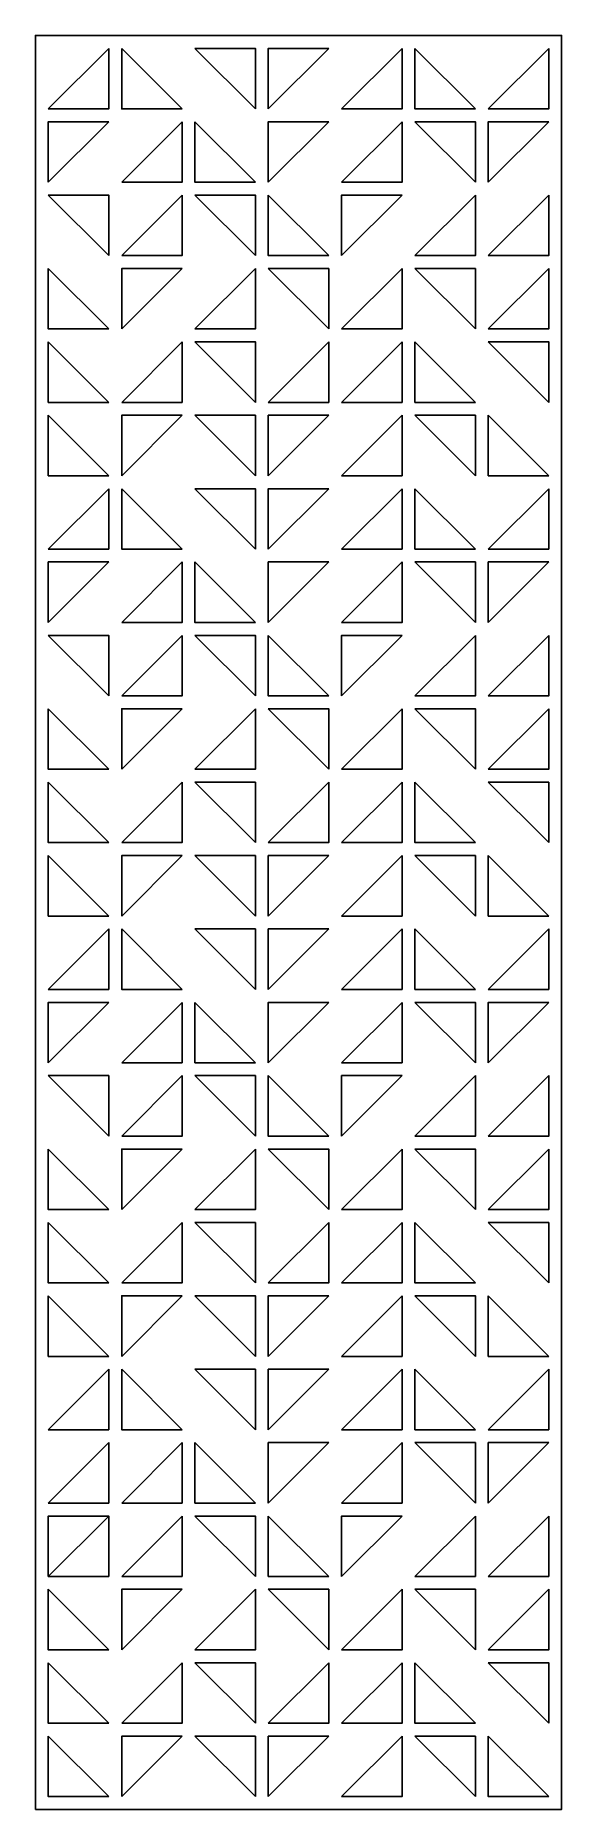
# Model space of a CAD drawing. Extents: x 88 to 592, y -200 to 1498.
import ezdxf

# ---------------------------------------------------------------- set-up
doc = ezdxf.new("R2010")
doc.units = 0
doc.layers.add('DEFAULT', color=1, linetype='CONTINUOUS')

msp = doc.modelspace()

# ---------------------------------------------------------------- linework, layer by layer
at = {"layer": 'DEFAULT'}
for p, q in [((158.4, 1485.8), (100.5, 1427.8)), ((228.7, 1427.8), (170.8, 1485.8)), ((299, 1427.8), (241, 1485.8)), ((369.2, 1485.8), (311.3, 1427.8)), ((439.5, 1485.8), (381.5, 1427.8)), ((509.7, 1427.8), (451.8, 1485.8)), ((580, 1485.8), (522.1, 1427.8)), ((158.4, 1415.5), (100.5, 1357.6)), ((228.7, 1415.5), (170.8, 1357.6)), ((299, 1357.6), (241, 1415.5)), ((369.2, 1415.5), (311.3, 1357.6)), ((439.5, 1415.5), (381.5, 1357.6)), ((509.7, 1357.6), (451.8, 1415.5)), ((580, 1415.5), (522.1, 1357.6)), ((158.4, 1287.3), (100.5, 1345.3)), ((228.7, 1345.3), (170.8, 1287.3)), ((299, 1287.3), (241, 1345.3)), ((369.2, 1287.3), (311.3, 1345.3)), ((439.5, 1345.3), (381.5, 1287.3)), ((509.7, 1345.3), (451.8, 1287.3)), ((580, 1345.3), (522.1, 1287.3)), ((158.4, 1217.1), (100.5, 1275)), ((228.7, 1275), (170.8, 1217.1)), ((299, 1275), (241, 1217.1)), ((369.2, 1217.1), (311.3, 1275)), ((439.5, 1275), (381.5, 1217.1)), ((509.7, 1217.1), (451.8, 1275)), ((580, 1275), (522.1, 1217.1)), ((158.4, 1146.8), (100.5, 1204.8)), ((228.7, 1204.8), (170.8, 1146.8)), ((299, 1146.8), (241, 1204.8)), ((369.2, 1204.8), (311.3, 1146.8)), ((439.5, 1204.8), (381.5, 1146.8)), ((509.7, 1146.8), (451.8, 1204.8)), ((580, 1146.8), (522.1, 1204.8)), ((158.4, 1076.6), (100.5, 1134.5)), ((228.7, 1134.5), (170.8, 1076.6)), ((299, 1076.6), (241, 1134.5)), ((369.2, 1134.5), (311.3, 1076.6)), ((439.5, 1134.5), (381.5, 1076.6)), ((509.7, 1076.6), (451.8, 1134.5)), ((580, 1076.6), (522.1, 1134.5)), ((158.4, 1064.2), (100.5, 1006.3)), ((228.7, 1006.3), (170.8, 1064.2)), ((299, 1006.3), (241, 1064.2)), ((369.2, 1064.2), (311.3, 1006.3)), ((439.5, 1064.2), (381.5, 1006.3)), ((509.7, 1006.3), (451.8, 1064.2)), ((580, 1064.2), (522.1, 1006.3)), ((158.4, 994), (100.5, 936)), ((228.7, 994), (170.8, 936)), ((299, 936), (241, 994)), ((369.2, 994), (311.3, 936)), ((439.5, 994), (381.5, 936)), ((509.7, 936), (451.8, 994)), ((580, 994), (522.1, 936)), ((158.4, 865.8), (100.5, 923.7)), ((228.7, 923.7), (170.8, 865.8)), ((299, 865.8), (241, 923.7)), ((369.2, 865.8), (311.3, 923.7)), ((439.5, 923.7), (381.5, 865.8)), ((509.7, 923.7), (451.8, 865.8)), ((580, 923.7), (522.1, 865.8)), ((158.4, 795.5), (100.5, 853.5)), ((228.7, 853.5), (170.8, 795.5)), ((299, 853.5), (241, 795.5)), ((369.2, 795.5), (311.3, 853.5)), ((439.5, 853.5), (381.5, 795.5)), ((509.7, 795.5), (451.8, 853.5)), ((580, 853.5), (522.1, 795.5)), ((158.4, 725.3), (100.5, 783.2)), ((228.7, 783.2), (170.8, 725.3)), ((299, 725.3), (241, 783.2)), ((369.2, 783.2), (311.3, 725.3)), ((439.5, 783.2), (381.5, 725.3)), ((509.7, 725.3), (451.8, 783.2)), ((580, 725.3), (522.1, 783.2)), ((158.4, 655), (100.5, 712.9)), ((228.7, 712.9), (170.8, 655)), ((299, 655), (241, 712.9)), ((369.2, 712.9), (311.3, 655)), ((439.5, 712.9), (381.5, 655)), ((509.7, 655), (451.8, 712.9)), ((580, 655), (522.1, 712.9)), ((158.4, 642.7), (100.5, 584.7)), ((228.7, 584.7), (170.8, 642.7)), ((299, 584.7), (241, 642.7)), ((369.2, 642.7), (311.3, 584.7)), ((439.5, 642.7), (381.5, 584.7)), ((509.7, 584.7), (451.8, 642.7)), ((580, 642.7), (522.1, 584.7)), ((158.4, 572.4), (100.5, 514.5)), ((228.7, 572.4), (170.8, 514.5)), ((299, 514.5), (241, 572.4)), ((369.2, 572.4), (311.3, 514.5)), ((439.5, 572.4), (381.5, 514.5)), ((509.7, 514.5), (451.8, 572.4)), ((580, 572.4), (522.1, 514.5)), ((158.4, 444.2), (100.5, 502.2)), ((228.7, 502.2), (170.8, 444.2)), ((299, 444.2), (241, 502.2)), ((369.2, 444.2), (311.3, 502.2)), ((439.5, 502.2), (381.5, 444.2)), ((509.7, 502.2), (451.8, 444.2)), ((580, 502.2), (522.1, 444.2)), ((158.4, 374), (100.5, 431.9)), ((228.7, 431.9), (170.8, 374)), ((299, 431.9), (241, 374)), ((369.2, 374), (311.3, 431.9)), ((439.5, 431.9), (381.5, 374)), ((509.7, 374), (451.8, 431.9)), ((580, 431.9), (522.1, 374)), ((158.4, 303.7), (100.5, 361.6)), ((228.7, 361.6), (170.8, 303.7)), ((299, 303.7), (241, 361.6)), ((369.2, 361.6), (311.3, 303.7)), ((439.5, 361.6), (381.5, 303.7)), ((509.7, 303.7), (451.8, 361.6)), ((580, 303.7), (522.1, 361.6)), ((158.4, 233.4), (100.5, 291.4)), ((228.7, 291.4), (170.8, 233.4)), ((299, 233.4), (241, 291.4)), ((369.2, 291.4), (311.3, 233.4)), ((439.5, 291.4), (381.5, 233.4)), ((509.7, 233.4), (451.8, 291.4)), ((580, 233.4), (522.1, 291.4)), ((158.4, 221.1), (100.5, 163.2)), ((228.7, 163.2), (170.8, 221.1)), ((299, 163.2), (241, 221.1)), ((369.2, 221.1), (311.3, 163.2)), ((439.5, 221.1), (381.5, 163.2)), ((509.7, 163.2), (451.8, 221.1)), ((580, 221.1), (522.1, 163.2)), ((158.4, 150.9), (100.5, 92.9)), ((228.7, 150.9), (170.8, 92.9)), ((299, 92.9), (241, 150.9)), ((369.2, 150.9), (311.3, 92.9)), ((439.5, 150.9), (381.5, 92.9)), ((509.7, 92.9), (451.8, 150.9)), ((580, 150.9), (522.1, 92.9)), ((158.4, 80.6), (100.5, 22.7)), ((228.7, 80.6), (170.8, 22.7)), ((299, 22.7), (241, 80.6)), ((369.2, 22.7), (311.3, 80.6)), ((439.5, 80.6), (381.5, 22.7)), ((509.7, 80.6), (451.8, 22.7)), ((580, 80.6), (522.1, 22.7)), ((158.4, -47.6), (100.5, 10.4)), ((228.7, 10.4), (170.8, -47.6)), ((299, 10.4), (241, -47.6)), ((369.2, -47.6), (311.3, 10.4)), ((439.5, 10.4), (381.5, -47.6)), ((509.7, -47.6), (451.8, 10.4)), ((580, 10.4), (522.1, -47.6)), ((158.4, -117.9), (100.5, -59.9)), ((228.7, -59.9), (170.8, -117.9)), ((299, -117.9), (241, -59.9)), ((369.2, -59.9), (311.3, -117.9)), ((439.5, -59.9), (381.5, -117.9)), ((509.7, -117.9), (451.8, -59.9)), ((580, -117.9), (522.1, -59.9)), ((158.4, -188.1), (100.5, -130.2)), ((228.7, -130.2), (170.8, -188.1)), ((299, -188.1), (241, -130.2)), ((369.2, -130.2), (311.3, -188.1)), ((439.5, -130.2), (381.5, -188.1)), ((509.7, -188.1), (451.8, -130.2)), ((580, -188.1), (522.1, -130.2))]:
    msp.add_line(p, q, dxfattribs=at)
for points in [[(88.2, -200.4), (592.3, -200.4), (592.3, 1498.1), (88.2, 1498.1)], [(158.4, 22.7), (100.5, 22.7), (100.5, 80.6), (158.4, 80.6)]]:
    msp.add_lwpolyline(points, close=True, dxfattribs=at)
for points in [[(158.4, 1485.8), (158.4, 1427.8), (100.5, 1427.8)], [(228.7, 1427.8), (170.8, 1427.8), (170.8, 1485.8)], [(241, 1485.8), (299, 1485.8), (299, 1427.8)], [(369.2, 1485.8), (311.3, 1485.8), (311.3, 1427.8)], [(381.5, 1427.8), (439.5, 1427.8), (439.5, 1485.8)], [(451.8, 1485.8), (451.8, 1427.8), (509.7, 1427.8)], [(522.1, 1427.8), (580, 1427.8), (580, 1485.8)], [(100.5, 1357.6), (100.5, 1415.5), (158.4, 1415.5)], [(228.7, 1415.5), (228.7, 1357.6), (170.8, 1357.6)], [(299, 1357.6), (241, 1357.6), (241, 1415.5)], [(369.2, 1415.5), (311.3, 1415.5), (311.3, 1357.6)], [(381.5, 1357.6), (439.5, 1357.6), (439.5, 1415.5)], [(509.7, 1357.6), (509.7, 1415.5), (451.8, 1415.5)], [(580, 1415.5), (522.1, 1415.5), (522.1, 1357.6)], [(100.5, 1345.3), (158.4, 1345.3), (158.4, 1287.3)], [(228.7, 1345.3), (228.7, 1287.3), (170.8, 1287.3)], [(241, 1345.3), (299, 1345.3), (299, 1287.3)], [(311.3, 1345.3), (311.3, 1287.3), (369.2, 1287.3)], [(439.5, 1345.3), (381.5, 1345.3), (381.5, 1287.3)], [(451.8, 1287.3), (509.7, 1287.3), (509.7, 1345.3)], [(522.1, 1287.3), (580, 1287.3), (580, 1345.3)], [(158.4, 1217.1), (100.5, 1217.1), (100.5, 1275)], [(170.8, 1217.1), (170.8, 1275), (228.7, 1275)], [(299, 1275), (299, 1217.1), (241, 1217.1)], [(369.2, 1217.1), (369.2, 1275), (311.3, 1275)], [(381.5, 1217.1), (439.5, 1217.1), (439.5, 1275)], [(509.7, 1217.1), (509.7, 1275), (451.8, 1275)], [(522.1, 1217.1), (580, 1217.1), (580, 1275)], [(100.5, 1204.8), (100.5, 1146.8), (158.4, 1146.8)], [(170.8, 1146.8), (228.7, 1146.8), (228.7, 1204.8)], [(299, 1146.8), (299, 1204.8), (241, 1204.8)], [(369.2, 1204.8), (369.2, 1146.8), (311.3, 1146.8)], [(439.5, 1204.8), (439.5, 1146.8), (381.5, 1146.8)], [(509.7, 1146.8), (451.8, 1146.8), (451.8, 1204.8)], [(522.1, 1204.8), (580, 1204.8), (580, 1146.8)], [(100.5, 1134.5), (100.5, 1076.6), (158.4, 1076.6)], [(228.7, 1134.5), (170.8, 1134.5), (170.8, 1076.6)], [(299, 1076.6), (299, 1134.5), (241, 1134.5)], [(311.3, 1076.6), (311.3, 1134.5), (369.2, 1134.5)], [(439.5, 1134.5), (439.5, 1076.6), (381.5, 1076.6)], [(451.8, 1134.5), (509.7, 1134.5), (509.7, 1076.6)], [(580, 1076.6), (522.1, 1076.6), (522.1, 1134.5)], [(100.5, 1006.3), (158.4, 1006.3), (158.4, 1064.2)], [(170.8, 1064.2), (170.8, 1006.3), (228.7, 1006.3)], [(299, 1006.3), (299, 1064.2), (241, 1064.2)], [(311.3, 1006.3), (311.3, 1064.2), (369.2, 1064.2)], [(439.5, 1064.2), (439.5, 1006.3), (381.5, 1006.3)], [(509.7, 1006.3), (451.8, 1006.3), (451.8, 1064.2)], [(580, 1064.2), (580, 1006.3), (522.1, 1006.3)], [(158.4, 994), (100.5, 994), (100.5, 936)], [(170.8, 936), (228.7, 936), (228.7, 994)], [(241, 994), (241, 936), (299, 936)], [(311.3, 936), (311.3, 994), (369.2, 994)], [(439.5, 994), (439.5, 936), (381.5, 936)], [(451.8, 994), (509.7, 994), (509.7, 936)], [(522.1, 936), (522.1, 994), (580, 994)], [(158.4, 865.8), (158.4, 923.7), (100.5, 923.7)], [(170.8, 865.8), (228.7, 865.8), (228.7, 923.7)], [(299, 865.8), (299, 923.7), (241, 923.7)], [(369.2, 865.8), (311.3, 865.8), (311.3, 923.7)], [(381.5, 865.8), (381.5, 923.7), (439.5, 923.7)], [(509.7, 923.7), (509.7, 865.8), (451.8, 865.8)], [(580, 923.7), (580, 865.8), (522.1, 865.8)], [(158.4, 795.5), (100.5, 795.5), (100.5, 853.5)], [(170.8, 795.5), (170.8, 853.5), (228.7, 853.5)], [(299, 853.5), (299, 795.5), (241, 795.5)], [(369.2, 795.5), (369.2, 853.5), (311.3, 853.5)], [(381.5, 795.5), (439.5, 795.5), (439.5, 853.5)], [(509.7, 795.5), (509.7, 853.5), (451.8, 853.5)], [(522.1, 795.5), (580, 795.5), (580, 853.5)], [(158.4, 725.3), (100.5, 725.3), (100.5, 783.2)], [(228.7, 783.2), (228.7, 725.3), (170.8, 725.3)], [(241, 783.2), (299, 783.2), (299, 725.3)], [(311.3, 725.3), (369.2, 725.3), (369.2, 783.2)], [(381.5, 725.3), (439.5, 725.3), (439.5, 783.2)], [(451.8, 783.2), (451.8, 725.3), (509.7, 725.3)], [(580, 725.3), (580, 783.2), (522.1, 783.2)], [(158.4, 655), (100.5, 655), (100.5, 712.9)], [(170.8, 655), (170.8, 712.9), (228.7, 712.9)], [(241, 712.9), (299, 712.9), (299, 655)], [(369.2, 712.9), (311.3, 712.9), (311.3, 655)], [(381.5, 655), (439.5, 655), (439.5, 712.9)], [(509.7, 655), (509.7, 712.9), (451.8, 712.9)], [(522.1, 712.9), (522.1, 655), (580, 655)], [(158.4, 642.7), (158.4, 584.7), (100.5, 584.7)], [(228.7, 584.7), (170.8, 584.7), (170.8, 642.7)], [(241, 642.7), (299, 642.7), (299, 584.7)], [(369.2, 642.7), (311.3, 642.7), (311.3, 584.7)], [(381.5, 584.7), (439.5, 584.7), (439.5, 642.7)], [(451.8, 642.7), (451.8, 584.7), (509.7, 584.7)], [(522.1, 584.7), (580, 584.7), (580, 642.7)], [(158.4, 572.4), (100.5, 572.4), (100.5, 514.5)], [(170.8, 514.5), (228.7, 514.5), (228.7, 572.4)], [(241, 572.4), (241, 514.5), (299, 514.5)], [(311.3, 514.5), (311.3, 572.4), (369.2, 572.4)], [(439.5, 572.4), (439.5, 514.5), (381.5, 514.5)], [(451.8, 572.4), (509.7, 572.4), (509.7, 514.5)], [(522.1, 514.5), (522.1, 572.4), (580, 572.4)], [(158.4, 444.2), (158.4, 502.2), (100.5, 502.2)], [(170.8, 444.2), (228.7, 444.2), (228.7, 502.2)], [(299, 444.2), (299, 502.2), (241, 502.2)], [(369.2, 444.2), (311.3, 444.2), (311.3, 502.2)], [(381.5, 444.2), (381.5, 502.2), (439.5, 502.2)], [(509.7, 502.2), (509.7, 444.2), (451.8, 444.2)], [(580, 502.2), (580, 444.2), (522.1, 444.2)], [(100.5, 431.9), (100.5, 374), (158.4, 374)], [(228.7, 431.9), (170.8, 431.9), (170.8, 374)], [(241, 374), (299, 374), (299, 431.9)], [(311.3, 431.9), (369.2, 431.9), (369.2, 374)], [(439.5, 431.9), (439.5, 374), (381.5, 374)], [(451.8, 431.9), (509.7, 431.9), (509.7, 374)], [(580, 431.9), (580, 374), (522.1, 374)], [(100.5, 361.6), (100.5, 303.7), (158.4, 303.7)], [(170.8, 303.7), (228.7, 303.7), (228.7, 361.6)], [(299, 303.7), (299, 361.6), (241, 361.6)], [(369.2, 361.6), (369.2, 303.7), (311.3, 303.7)], [(439.5, 361.6), (439.5, 303.7), (381.5, 303.7)], [(509.7, 303.7), (451.8, 303.7), (451.8, 361.6)], [(522.1, 361.6), (580, 361.6), (580, 303.7)], [(100.5, 291.4), (100.5, 233.4), (158.4, 233.4)], [(228.7, 291.4), (170.8, 291.4), (170.8, 233.4)], [(299, 233.4), (299, 291.4), (241, 291.4)], [(311.3, 233.4), (311.3, 291.4), (369.2, 291.4)], [(439.5, 291.4), (439.5, 233.4), (381.5, 233.4)], [(451.8, 291.4), (509.7, 291.4), (509.7, 233.4)], [(580, 233.4), (522.1, 233.4), (522.1, 291.4)], [(100.5, 163.2), (158.4, 163.2), (158.4, 221.1)], [(170.8, 221.1), (170.8, 163.2), (228.7, 163.2)], [(299, 163.2), (299, 221.1), (241, 221.1)], [(311.3, 163.2), (311.3, 221.1), (369.2, 221.1)], [(439.5, 221.1), (439.5, 163.2), (381.5, 163.2)], [(509.7, 163.2), (451.8, 163.2), (451.8, 221.1)], [(580, 221.1), (580, 163.2), (522.1, 163.2)], [(158.4, 150.9), (158.4, 92.9), (100.5, 92.9)], [(228.7, 150.9), (228.7, 92.9), (170.8, 92.9)], [(299, 92.9), (241, 92.9), (241, 150.9)], [(369.2, 150.9), (311.3, 150.9), (311.3, 92.9)], [(381.5, 92.9), (439.5, 92.9), (439.5, 150.9)], [(509.7, 92.9), (509.7, 150.9), (451.8, 150.9)], [(580, 150.9), (522.1, 150.9), (522.1, 92.9)], [(228.7, 80.6), (228.7, 22.7), (170.8, 22.7)], [(241, 80.6), (299, 80.6), (299, 22.7)], [(311.3, 80.6), (311.3, 22.7), (369.2, 22.7)], [(439.5, 80.6), (381.5, 80.6), (381.5, 22.7)], [(451.8, 22.7), (509.7, 22.7), (509.7, 80.6)], [(522.1, 22.7), (580, 22.7), (580, 80.6)], [(158.4, -47.6), (100.5, -47.6), (100.5, 10.4)], [(170.8, -47.6), (170.8, 10.4), (228.7, 10.4)], [(299, 10.4), (299, -47.6), (241, -47.6)], [(369.2, -47.6), (369.2, 10.4), (311.3, 10.4)], [(381.5, -47.6), (439.5, -47.6), (439.5, 10.4)], [(509.7, -47.6), (509.7, 10.4), (451.8, 10.4)], [(522.1, -47.6), (580, -47.6), (580, 10.4)], [(158.4, -117.9), (100.5, -117.9), (100.5, -59.9)], [(228.7, -59.9), (228.7, -117.9), (170.8, -117.9)], [(241, -59.9), (299, -59.9), (299, -117.9)], [(311.3, -117.9), (369.2, -117.9), (369.2, -59.9)], [(381.5, -117.9), (439.5, -117.9), (439.5, -59.9)], [(451.8, -59.9), (451.8, -117.9), (509.7, -117.9)], [(580, -117.9), (580, -59.9), (522.1, -59.9)], [(100.5, -130.2), (100.5, -188.1), (158.4, -188.1)], [(228.7, -130.2), (170.8, -130.2), (170.8, -188.1)], [(299, -188.1), (299, -130.2), (241, -130.2)], [(311.3, -188.1), (311.3, -130.2), (369.2, -130.2)], [(439.5, -130.2), (439.5, -188.1), (381.5, -188.1)], [(451.8, -130.2), (509.7, -130.2), (509.7, -188.1)], [(580, -188.1), (522.1, -188.1), (522.1, -130.2)]]:
    msp.add_lwpolyline(points, dxfattribs=at)

doc.saveas('drawing.dxf')
